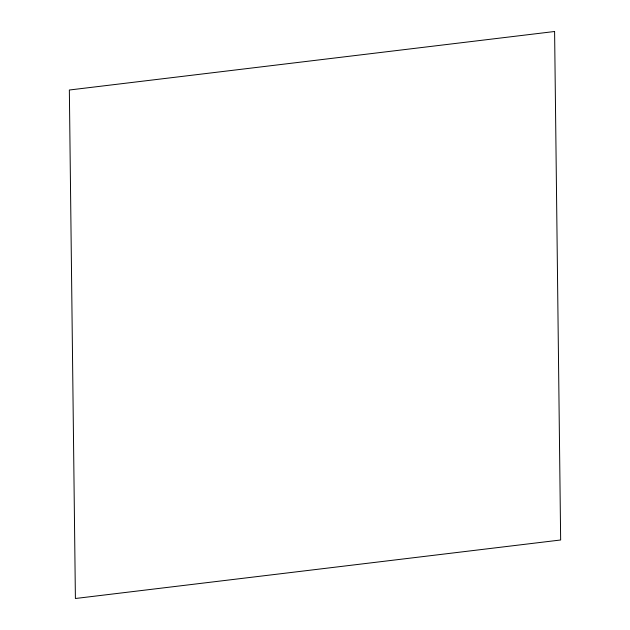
<?xml version="1.0" encoding="UTF-8"?>
<svg xmlns="http://www.w3.org/2000/svg" width="630" height="630" viewBox="0 0 630 630"><rect width="100%" height="100%" fill="white"/><g stroke="black" fill="none" stroke-linecap="round" stroke-linejoin="round"><path stroke-width="0.94" d="M554.597 31.5L69.347 90.011L75.403 598.5L560.653 539.989L554.597 31.5"/></g></svg>
